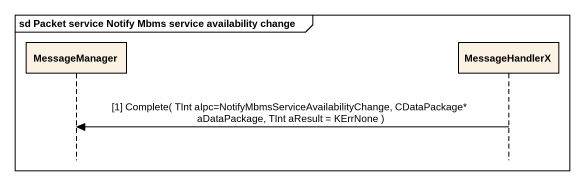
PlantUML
@startuml
mainframe sd Packet service Notify Mbms service availability change
hide footbox
participant MessageManager
participant MessageHandlerX

MessageHandlerX -> MessageManager : [1] Complete( TInt aIpc=NotifyMbmsServiceAvailabilityChange, CDataPackage* aDataPackage, TInt aResult = KErrNone )
@enduml
